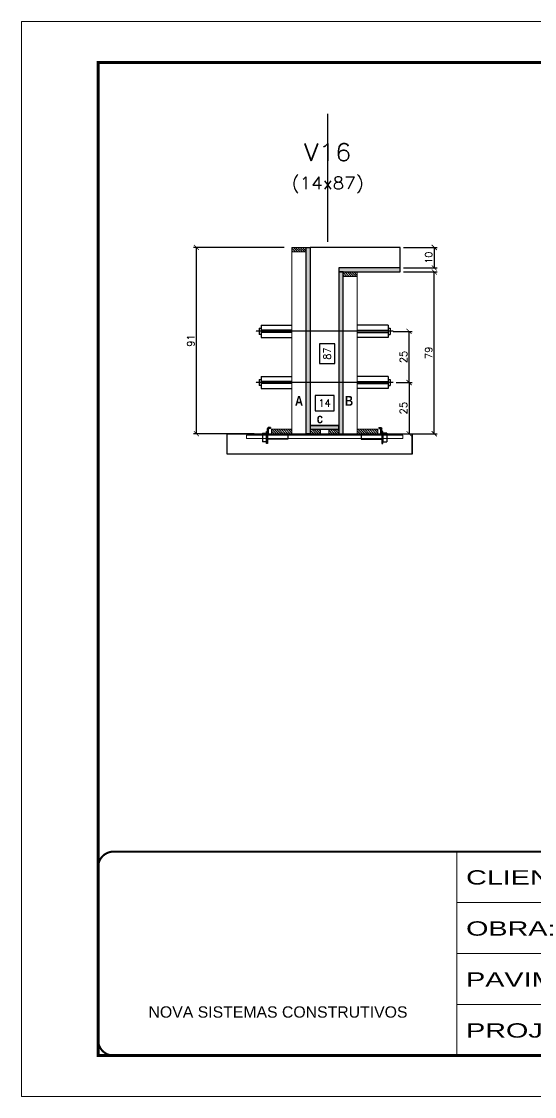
# Model space of a CAD drawing. Extents: x -10448 to -1189, y -11772 to 17235.
# Drawn here: x -7265 to -6763, y 10051 to 11101 of the extents above; entities that cross this region are included whole.
import ezdxf
from ezdxf.enums import TextEntityAlignment as Align

# ---------------------------------------------------------------- set-up
doc = ezdxf.new("R2010")
doc.units = 0
for name, pattern in [('CONTINUO', [0]), ('DASHED', [0.75, 0.5, -0.25]), ('HIDDEN', [0.375, 0.25, -0.125])]:
    doc.linetypes.add(name, pattern=pattern)
for name, color, linetype in [('barrote', 251, 'Continuous'), ('COTA', 241, 'Continuous'), ('Cota Seção (2x)', 4, 'Continuous'), ('detalhes', 4, 'Continuous'), ('Painéis', 200, 'Continuous'), ('presilha', 1, 'Continuous'), ('TENSOR', 3, 'Continuous'), ('Texto de Titulo', 7, 'Continuous'), ('Texto Qtd Sarr', 242, 'Continuous')]:
    doc.layers.add(name, color=color, linetype=linetype)
for name, color, linetype, lineweight in [('CONCRETO', 251, 'Continuous', 25), ('Folhas', 255, 'Continuous', 9), ('Hachura', 251, 'Continuous', 9), ('Madeira', 126, 'Continuous', 18), ('SARRAFO DE PRESSAO', 251, 'DASHED', 9), ('SCO-___-LAJ', 2, 'Continuous', 0), ('Texto Seção', 7, 'Continuous', 15)]:
    doc.layers.add(name, color=color, linetype=linetype, lineweight=lineweight)
doc.styles.add('ARIAL', font='arial.ttf')
doc.styles.add('Romans', font='romans.shx')
doc.styles.add('TECNICA', font='techb___.ttf', dxfattribs={"height": 10})
doc.styles.add('Tecnologia', font='')
doc.styles.get('Tecnologia').set_extended_font_data('Forgotten Futurist')
doc.dimstyles.new('Cota Seção (2x)', dxfattribs={"dimtxt": 7, "dimasz": 5, "dimexe": 3, "dimexo": 3, "dimgap": 2, "dimtad": 3, "dimdec": 1, "dimlfac": 0.5, "dimzin": 12, "dimdsep": 46, "dimtxsty": 'Romans', "dimblk": 'ARCHTICK', "dimcen": 0, "dimclrd": 4, "dimclre": 4, "dimclrt": 1, "dimadec": 1, "dimazin": 3, "dimtfac": 1, "dimtdec": 1, "dimtmove": 0, "dimatfit": 3, "dimldrblk": 'OBLIQUE', "dimfxl": 1, "dimtolj": 1, "dimtzin": 12, "dimarcsym": 0})
doc.dimstyles.new('Cota Seção interna', dxfattribs={"dimtxt": 7, "dimasz": 6, "dimexe": 0.18, "dimexo": 2, "dimgap": -4, "dimtad": 3, "dimdec": 1, "dimlfac": 0.5, "dimzin": 12, "dimdsep": 46, "dimtxsty": 'Romans', "dimblk": 'ARCHTICK', "dimcen": 0.09, "dimse1": 1, "dimse2": 1, "dimsd1": 1, "dimsd2": 1, "dimclrd": 180, "dimclre": 5, "dimclrt": 1, "dimadec": 0, "dimazin": 3, "dimtfac": 1, "dimtdec": 1, "dimtofl": 0, "dimtmove": 0, "dimatfit": 3, "dimldrblk": 'ARCHTICK', "dimfxl": 1, "dimtolj": 1, "dimtzin": 0, "dimarcsym": 0})
pattern_1 = [(315, (15940.2247, 2469.0314), (1.12253202, 1.12253202), [])]

# ---------------------------------------------------------------- blocks, each defined once
blk = doc.blocks.new('9999999999')
at = {"color": 30, "linetype": 'CONTINUO'}
for p, q in [((98564.6, 34230.2), (98564.6, 34429.4)), ((98564.6, 34379.6), (99584, 34379.6)), ((98564.6, 34329.8), (99488, 34329.8)), ((98564.6, 34280), (99488, 34280))]:
    blk.add_line(p, q, dxfattribs=at)
at = {"color": 30, "linetype": 'CONTINUO', "const_width": 2}
blk.add_lwpolyline([(99584, 34230.2), (99584, 34414.4, 0.414214), (99569, 34429.4), (98229, 34429.4, 0.414214), (98214, 34414.4), (98214, 34245.2, 0.414214), (98229, 34230.2), (99584, 34230.2)], format="xyb", dxfattribs=at)
at = {"layer": 'Folhas'}
blk.add_lwpolyline([(98139, 34190.2), (99624, 34190.2), (99624, 35240.2), (98139, 35240.2)], close=True, dxfattribs=at)
at = {"layer": 'Folhas', "color": 30, "const_width": 3}
blk.add_lwpolyline([(98214, 34230.2), (99584, 34230.2), (99584, 35200.2), (98214, 35200.2)], close=True, dxfattribs=at)
at = {"color": 7, "linetype": 'Continuous', "ltscale": 5, "style": 'ARIAL'}
blk.add_text('NOVA SISTEMAS CONSTRUTIVOS', height=11.059, dxfattribs=at).set_placement((98263.2, 34267.2))
at = {"layer": 'Folhas', "color": 7, "style": 'Tecnologia', "width": 1.5}
for s, p in [('CLIENTE:', (98573.7, 34397.2)), ('OBRA:', (98573.7, 34347.3)), ('PAVIMENTO:', (98573.7, 34297.5)), ('PROJETO:', (98573.7, 34247.7))]:
    blk.add_text(s, height=14, dxfattribs=at).set_placement(p)
blk = doc.blocks.new('_ArchTick')
at = {"color": 0, "linetype": 'ByBlock', "const_width": 0.15}
blk.add_lwpolyline([(-0.5, -0.5), (0.5, 0.5)], dxfattribs=at)
blk = doc.blocks.new('*D668')
at = {"layer": 'COTA', "color": 4, "lineweight": -2, "transparency": 16777216}
for p, q in [((-6891.4, 10856.7), (-6858.2, 10856.7)), ((-6861.2, 10698.7), (-6861.2, 10856.7)), ((-6909, 10698.7), (-6858.2, 10698.7))]:
    blk.add_line(p, q, dxfattribs=at)
at = {"layer": 'Defpoints', "color": 0, "transparency": 16777216}
for p in [(-6894.4, 10856.7), (-6861.2, 10856.7), (-6912, 10698.7)]:
    blk.add_point(p, dxfattribs=at)
at = {"layer": 'COTA', "color": 4, "lineweight": -2, "transparency": 16777216, "xscale": 5, "yscale": 5, "zscale": 5}
for p, rotation in [((-6861.2, 10856.7), 90), ((-6861.2, 10698.7), 270)]:
    blk.add_blockref('_ArchTick', p, dxfattribs=dict(at, rotation=rotation))
at = {"layer": 'COTA', "color": 1, "transparency": 16777216, "insert": (-6866.7, 10777.7), "char_height": 7, "attachment_point": 5, "rotation": 90, "style": 'Romans'}
blk.add_mtext('\\A1;79', dxfattribs=at)
blk = doc.blocks.new('_Oblique')
at = {"color": 0, "linetype": 'ByBlock', "lineweight": -2}
blk.add_line((-0.5, -0.5), (0.5, 0.5), dxfattribs=at)
blk = doc.blocks.new('*D669')
at = {"layer": 'COTA', "color": 4, "lineweight": -2, "transparency": 16777216}
for p, q in [((-6891.4, 10880.7), (-6858.2, 10880.7)), ((-6861.2, 10880.7), (-6861.2, 10860.7)), ((-6891.4, 10860.7), (-6858.2, 10860.7))]:
    blk.add_line(p, q, dxfattribs=at)
at = {"layer": 'Defpoints', "color": 0, "transparency": 16777216}
for p in [(-6894.4, 10880.7), (-6894.4, 10860.7), (-6861.2, 10860.7)]:
    blk.add_point(p, dxfattribs=at)
at = {"layer": 'COTA', "color": 4, "lineweight": -2, "transparency": 16777216, "xscale": 5, "yscale": 5, "zscale": 5}
for p, rotation in [((-6861.2, 10880.7), 90), ((-6861.2, 10860.7), 270)]:
    blk.add_blockref('_ArchTick', p, dxfattribs=dict(at, rotation=rotation))
at = {"layer": 'COTA', "color": 1, "transparency": 16777216, "insert": (-6866.7, 10870.7), "char_height": 7, "attachment_point": 5, "rotation": 90, "style": 'Romans'}
blk.add_mtext('\\A1;10', dxfattribs=at)
blk = doc.blocks.new('*D670')
at = {"layer": 'COTA', "color": 4, "lineweight": -2, "transparency": 16777216}
for p, q in [((-7007.8, 10880.7), (-7096.7, 10880.7)), ((-7093.7, 10698.7), (-7093.7, 10880.7)), ((-7037.4, 10698.7), (-7096.7, 10698.7))]:
    blk.add_line(p, q, dxfattribs=at)
at = {"layer": 'Defpoints', "color": 0, "transparency": 16777216}
for p in [(-7093.7, 10880.7), (-7004.8, 10880.7), (-7034.4, 10698.7)]:
    blk.add_point(p, dxfattribs=at)
at = {"layer": 'COTA', "color": 4, "lineweight": -2, "transparency": 16777216, "xscale": 5, "yscale": 5, "zscale": 5}
for p, rotation in [((-7093.7, 10880.7), 90), ((-7093.7, 10698.7), 270)]:
    blk.add_blockref('_ArchTick', p, dxfattribs=dict(at, rotation=rotation))
at = {"layer": 'COTA', "color": 1, "transparency": 16777216, "insert": (-7099.2, 10789.7), "char_height": 7, "attachment_point": 5, "rotation": 90, "style": 'Romans'}
blk.add_mtext('\\A1;91', dxfattribs=at)
blk = doc.blocks.new('*D671')
at = {"layer": 'Cota Seção (2x)', "color": 180, "lineweight": -2, "transparency": 16777216}
for p, q in [((-6958.4, 10786.6), (-6973.4, 10786.6)), ((-6973.4, 10786.6), (-6973.4, 10767.3)), ((-6958.4, 10767.3), (-6958.4, 10786.6)), ((-6973.4, 10767.3), (-6958.4, 10767.3))]:
    blk.add_line(p, q, dxfattribs=at)
at = {"layer": 'Defpoints', "color": 0, "transparency": 16777216}
for p in [(-6982.4, 10880.7), (-6954.4, 10880.7), (-6982.4, 10706.7)]:
    blk.add_point(p, dxfattribs=at)
at = {"layer": 'Cota Seção (2x)', "color": 1, "transparency": 16777216, "insert": (-6965.9, 10777), "char_height": 7, "attachment_point": 5, "rotation": 90, "style": 'Romans'}
blk.add_mtext('\\A1;87', dxfattribs=at)
blk = doc.blocks.new('PRESILHA METÁLICA 1')
at = {"layer": 'presilha'}
for p, q in [((7.5, 10.6), (7.5, 19.9)), ((12, 21), (8.6, 21)), ((9, 11.6), (9, 18.9)), ((12, 19.5), (9.6, 19.5)), ((12, 21), (12, 19.5)), ((0, 13), (6, 13)), ((0, 13), (0, 0)), ((6, 0), (0, 0)), ((6, 15.5), (7.5, 15.5)), ((6, -2.5), (6, 15.5)), ((6, 13), (6, 0)), ((7.5, 15.5), (7.5, -2.5)), ((37.5, 4.1), (7.5, 4.1)), ((37.5, 11), (9.6, 11)), ((37.5, 11), (37.5, 4.1)), ((7.5, -2.5), (6, -2.5))]:
    blk.add_line(p, q, dxfattribs=at)
for centre, radius, start, end in [((8.6, 19.9), 1.14, 90, 180), ((9.6, 18.9), 0.57, 90, 180), ((9.6, 11.6), 0.57, 180, 270)]:
    blk.add_arc(centre, radius, start, end, dxfattribs=at)
blk = doc.blocks.new('titulo1')
at = {"layer": 'Defpoints', "color": 252, "linetype": 'HIDDEN', "ltscale": 2}
blk.add_line((0, 0), (0, 125), dxfattribs=at)
at = {"layer": 'Defpoints', "style": 'Romans', "oblique": 15}
blk.add_attdef('FOLHA', text='', height=10, dxfattribs=at).set_placement((0, 15.6), align=Align.MIDDLE_CENTER)
at = {"layer": 'Texto Qtd Sarr', "color": 3, "style": 'Romans', "oblique": 15}
for tag, height, p in [('TITULO', 17, (0, 71.4)), ('SEÇÃO', 12, (0, 41.5))]:
    blk.add_attdef(tag, text='', height=height, dxfattribs=at).set_placement(p, align=Align.MIDDLE_CENTER)
blk = doc.blocks.new('*D689')
at = {"layer": 'Cota Seção (2x)', "color": 180, "lineweight": -2, "transparency": 16777216}
for p, q in [((-6959.1, 10736.1), (-6977.7, 10736.1)), ((-6977.7, 10736.1), (-6977.7, 10721.1)), ((-6959.1, 10721.1), (-6959.1, 10736.1)), ((-6977.7, 10721.1), (-6959.1, 10721.1))]:
    blk.add_line(p, q, dxfattribs=at)
at = {"layer": 'Defpoints', "color": 0, "transparency": 16777216}
for p in [(-6982.4, 10717.1), (-6982.4, 10706.7), (-6954.4, 10706.7)]:
    blk.add_point(p, dxfattribs=at)
at = {"layer": 'Cota Seção (2x)', "color": 1, "transparency": 16777216, "insert": (-6968.4, 10728.6), "char_height": 7, "attachment_point": 5, "style": 'Romans'}
blk.add_mtext('\\A1;14', dxfattribs=at)
blk = doc.blocks.new('*D696')
at = {"layer": 'COTA', "color": 4, "lineweight": -2, "transparency": 16777216}
for p, q in [((-6898.4, 10748.7), (-6882.8, 10748.7)), ((-6885.8, 10748.7), (-6885.8, 10698.7)), ((-6913.4, 10698.7), (-6882.8, 10698.7))]:
    blk.add_line(p, q, dxfattribs=at)
at = {"layer": 'Defpoints', "color": 0, "transparency": 16777216}
for p in [(-6901.4, 10748.7), (-6916.4, 10698.7), (-6885.8, 10698.7)]:
    blk.add_point(p, dxfattribs=at)
at = {"layer": 'COTA', "color": 4, "lineweight": -2, "transparency": 16777216, "xscale": 5, "yscale": 5, "zscale": 5}
for p, rotation in [((-6885.8, 10748.7), 90), ((-6885.8, 10698.7), 270)]:
    blk.add_blockref('_ArchTick', p, dxfattribs=dict(at, rotation=rotation))
at = {"layer": 'COTA', "color": 1, "transparency": 16777216, "insert": (-6891.3, 10723.7), "char_height": 7, "attachment_point": 5, "rotation": 90, "style": 'Romans'}
blk.add_mtext('\\A1;25', dxfattribs=at)
blk = doc.blocks.new('*D697')
at = {"layer": 'COTA', "color": 4, "lineweight": -2, "transparency": 16777216}
for p, q in [((-6901.4, 10798.7), (-6882.8, 10798.7)), ((-6885.8, 10748.7), (-6885.8, 10798.7)), ((-6898.4, 10748.7), (-6882.8, 10748.7))]:
    blk.add_line(p, q, dxfattribs=at)
at = {"layer": 'Defpoints', "color": 0, "transparency": 16777216}
for p in [(-6904.4, 10798.7), (-6885.8, 10798.7), (-6901.4, 10748.7)]:
    blk.add_point(p, dxfattribs=at)
at = {"layer": 'COTA', "color": 4, "lineweight": -2, "transparency": 16777216, "xscale": 5, "yscale": 5, "zscale": 5}
for p, rotation in [((-6885.8, 10798.7), 90), ((-6885.8, 10748.7), 270)]:
    blk.add_blockref('_ArchTick', p, dxfattribs=dict(at, rotation=rotation))
at = {"layer": 'COTA', "color": 1, "transparency": 16777216, "insert": (-6891.3, 10773.7), "char_height": 7, "attachment_point": 5, "rotation": 90, "style": 'Romans'}
blk.add_mtext('\\A1;25', dxfattribs=at)

msp = doc.modelspace()

# ---------------------------------------------------------------- hatches: boundary and pattern name
at = {"layer": 'Hachura'}
h = msp.add_hatch(dxfattribs=at)
h.set_pattern_fill('ANSI31', color=256, scale=0.5, angle=270, style=0)
h.set_pattern_definition([(315, (15958.2247, 2646.6314), (1.12253202, 1.12253202), [])])
h.paths.add_polyline_path([(-6986.4, 10876.28), (-6986.4, 10880.68), (-7000.4, 10880.68), (-7000.4, 10876.28)])
h = msp.add_hatch(color=256, dxfattribs=at)
h.dxf.hatch_style = 1
h.paths.add_polyline_path([(-6986.4, 10880.68), (-6982.4, 10880.68), (-6982.4, 10698.68), (-6986.4, 10698.68)])
h = msp.add_hatch(color=256, dxfattribs=at)
h.dxf.hatch_style = 1
h.paths.add_polyline_path([(-6894.4, 10856.68), (-6894.4, 10860.68), (-6954.4, 10860.68), (-6954.4, 10856.68)])
h = msp.add_hatch(color=256, dxfattribs=at)
h.dxf.hatch_style = 1
h.paths.add_polyline_path([(-6950.4, 10856.68), (-6954.4, 10856.68), (-6954.4, 10698.68), (-6950.4, 10698.68)])
h = msp.add_hatch(dxfattribs=at)
h.set_pattern_fill('ANSI31', color=256, scale=0.5, angle=270, style=0)
h.set_pattern_definition([(315, (15977.0247, 2622.6314), (1.12253202, 1.12253202), [])])
h.paths.add_polyline_path([(-6950.4, 10852.28), (-6950.4, 10856.68), (-6936.4, 10856.68), (-6936.4, 10852.28)])
h = msp.add_hatch(dxfattribs=at)
h.set_pattern_fill('ANSI31', color=256, scale=0.5, angle=270, style=0)
h.set_pattern_definition([(315, (15964.2247, 2469.0314), (1.12253202, 1.12253202), [])])
h.paths.add_polyline_path([(-7020.4, 10698.68), (-7020.4, 10703.08), (-7000.4, 10703.08), (-7000.4, 10698.68)])
h = msp.add_hatch(color=256, dxfattribs=at)
h.dxf.hatch_style = 1
h.paths.add_polyline_path([(-6954.4, 10703.08), (-6954.4, 10706.68), (-6982.4, 10706.68), (-6982.4, 10703.08)])
h = msp.add_hatch(dxfattribs=at)
h.set_pattern_fill('ANSI31', color=256, scale=0.5, angle=270, style=0)
h.set_pattern_definition(pattern_1)
h.paths.add_polyline_path([(-6972.4, 10698.68), (-6972.4, 10703.08), (-6982.4, 10703.08), (-6982.4, 10698.68)])
h = msp.add_hatch(dxfattribs=at)
h.set_pattern_fill('ANSI31', color=256, scale=0.5, angle=270, style=0)
h.set_pattern_definition(pattern_1)
h.paths.add_polyline_path([(-6964.4, 10698.68), (-6964.4, 10703.08), (-6954.4, 10703.08), (-6954.4, 10698.68)])
h = msp.add_hatch(dxfattribs=at)
h.set_pattern_fill('ANSI31', color=256, scale=0.5, angle=270, style=0)
h.set_pattern_definition([(315, (15974.2247, 2469.0314), (1.12253202, 1.12253202), [])])
h.paths.add_polyline_path([(-6916.4, 10698.68), (-6916.4, 10703.08), (-6936.4, 10703.08), (-6936.4, 10698.68)])

# ---------------------------------------------------------------- linework, layer by layer
at = {"ltscale": 3}
for p, q in [((-7030.4, 10804.73), (-7030.4, 10792.73)), ((-7030.4, 10804.73), (-7000.4, 10804.73)), ((-6906.4, 10804.73), (-6936.4, 10804.73)), ((-6906.4, 10804.73), (-6906.4, 10792.73)), ((-7032.4, 10801.73), (-7032.4, 10795.73)), ((-7032.4, 10801.73), (-7030.4, 10801.73)), ((-7030.4, 10795.73), (-7032.4, 10795.73)), ((-7000.4, 10799.73), (-7030.4, 10799.73)), ((-7000.4, 10797.73), (-7030.4, 10797.73)), ((-6936.4, 10799.73), (-6906.4, 10799.73)), ((-6936.4, 10797.73), (-6906.4, 10797.73)), ((-6906.4, 10801.73), (-6904.4, 10801.73)), ((-6906.4, 10795.73), (-6904.4, 10795.73)), ((-6904.4, 10801.73), (-6904.4, 10795.73)), ((-7030.4, 10792.73), (-7000.4, 10792.73)), ((-6906.4, 10792.73), (-6936.4, 10792.73)), ((-7030.4, 10754.73), (-7030.4, 10742.73)), ((-7030.4, 10754.73), (-7000.4, 10754.73)), ((-6906.4, 10754.73), (-6936.4, 10754.73)), ((-6906.4, 10754.73), (-6906.4, 10742.73)), ((-7032.4, 10751.73), (-7032.4, 10745.73)), ((-7032.4, 10751.73), (-7030.4, 10751.73)), ((-7030.4, 10745.73), (-7032.4, 10745.73)), ((-7000.4, 10749.73), (-7030.4, 10749.73)), ((-7000.4, 10747.73), (-7030.4, 10747.73)), ((-7030.4, 10742.73), (-7000.4, 10742.73)), ((-6936.4, 10749.73), (-6906.4, 10749.73)), ((-6936.4, 10747.73), (-6906.4, 10747.73)), ((-6906.4, 10742.73), (-6936.4, 10742.73)), ((-6906.4, 10751.73), (-6904.4, 10751.73)), ((-6906.4, 10745.73), (-6904.4, 10745.73)), ((-6904.4, 10751.73), (-6904.4, 10745.73))]:
    msp.add_line(p, q, dxfattribs=at)
at = {"layer": 'barrote'}
msp.add_lwpolyline([(-6882.94, 10678.68), (-7063.72, 10678.68), (-7063.72, 10698.68), (-6882.94, 10698.68)], close=True, dxfattribs=at)
at = {"layer": 'CONCRETO'}
for p, q in [((-6982.4, 10880.68), (-6982.4, 10706.68)), ((-6954.4, 10880.68), (-6982.4, 10880.68)), ((-6894.4, 10880.68), (-6954.4, 10880.68)), ((-6894.4, 10860.68), (-6894.4, 10880.68)), ((-6894.4, 10860.68), (-6954.4, 10860.68)), ((-6954.4, 10860.68), (-6954.4, 10706.68)), ((-6982.4, 10706.68), (-6954.4, 10706.68)), ((-7000.4, 10698.68), (-7000.4, 10698.68)), ((-6982.4, 10698.68), (-6982.4, 10698.68)), ((-6936.4, 10698.68), (-6936.4, 10698.68))]:
    msp.add_line(p, q, dxfattribs=at)
at = {"layer": 'detalhes', "color": 250}
msp.add_line((-6882.94, 10678.68), (-6882.94, 10698.68), dxfattribs=at)
at = {"layer": 'Madeira'}
for points in [[(-6986.4, 10876.28), (-6986.4, 10880.68), (-7000.4, 10880.68), (-7000.4, 10876.28)], [(-6986.4, 10880.68), (-7000.4, 10880.68), (-7000.4, 10698.68), (-6986.4, 10698.68)], [(-6950.4, 10852.28), (-6950.4, 10856.68), (-6936.4, 10856.68), (-6936.4, 10852.28)], [(-6950.4, 10856.68), (-6936.4, 10856.68), (-6936.4, 10698.68), (-6950.4, 10698.68)], [(-7020.4, 10698.68), (-7020.4, 10703.08), (-7000.4, 10703.08), (-7000.4, 10698.68)], [(-6972.4, 10698.68), (-6972.4, 10703.08), (-6982.4, 10703.08), (-6982.4, 10698.68)], [(-6964.4, 10698.68), (-6964.4, 10703.08), (-6954.4, 10703.08), (-6954.4, 10698.68)], [(-6916.4, 10698.68), (-6916.4, 10703.08), (-6936.4, 10703.08), (-6936.4, 10698.68)]]:
    msp.add_lwpolyline(points, close=True, dxfattribs=at)
at = {"layer": 'Painéis'}
for points in [[(-6986.4, 10880.68), (-6982.4, 10880.68), (-6982.4, 10698.68), (-6986.4, 10698.68)], [(-6894.4, 10856.68), (-6894.4, 10860.68), (-6954.4, 10860.68), (-6954.4, 10856.68)], [(-6950.4, 10856.68), (-6954.4, 10856.68), (-6954.4, 10698.68), (-6950.4, 10698.68)], [(-6954.4, 10703.08), (-6954.4, 10706.68), (-6982.4, 10706.68), (-6982.4, 10703.08)]]:
    msp.add_lwpolyline(points, close=True, dxfattribs=at)
at = {"layer": 'SCO-___-LAJ', "color": 1}
msp.add_lwpolyline([(-6891.94, 10697.34), (-7044.85, 10697.34), (-7044.85, 10694.14), (-6891.94, 10694.14)], close=True, dxfattribs=at)
at = {"layer": 'TENSOR', "linetype": 'HIDDEN', "ltscale": 0.5}
for p, q in [((-6901.4, 10798.73), (-7035.7, 10798.73)), ((-6901.4, 10748.73), (-7035.7, 10748.73))]:
    msp.add_line(p, q, dxfattribs=at)

# ---------------------------------------------------------------- block references
at = {"layer": 'presilha', "yscale": 0.6666666666666666, "zscale": 0.6666666666666666}
for p, xscale in [((-7029.26, 10690.71), 0.6666666666666666), ((-6907.53, 10690.71), -0.6666666666666666)]:
    msp.add_blockref('PRESILHA METÁLICA 1', p, dxfattribs=dict(at, xscale=xscale))
at = {"layer": 'SARRAFO DE PRESSAO', "color": 6, "linetype": 'ByBlock'}
msp.add_blockref('9999999999', (-105403.76, -24138.85), dxfattribs=at)
at = {"layer": 'Texto Seção'}
ref = msp.add_blockref('titulo1', (-6965.39, 10886.15), dxfattribs=at)
ref.add_attrib('TITULO', 'V16', dxfattribs={"layer": 'Texto de Titulo', "color": 7, "height": 17, "style": 'Romans', "width": 1.1}).set_placement((-6965.39, 10973.65), align=Align.MIDDLE_CENTER)
ref.add_attrib('SEÇÃO', '(14x87)', dxfattribs={"layer": 'Texto de Titulo', "color": 7, "height": 12, "style": 'Romans', "width": 1.1}).set_placement((-6965.39, 10943.65), align=Align.MIDDLE_CENTER)

# ---------------------------------------------------------------- texts
at = {"layer": 'detalhes', "style": 'TECNICA'}
for s, p in [('A', (-6997.4, 10726)), ('B', (-6948.46, 10726.01)), ('c', (-6976.1, 10708.91))]:
    msp.add_text(s, height=9.6, dxfattribs=at).set_placement(p)

# ---------------------------------------------------------------- dimensions: what is measured, and where the dimension line sits
at = {"layer": 'COTA'}
for base, p1, p2, picture, middle in [((-7093.67, 10880.68), (-7034.4, 10698.68), (-7004.8, 10880.68), '*D670', (-7099.17, 10789.68)), ((-6861.19, 10860.68), (-6894.4, 10880.68), (-6894.4, 10860.68), '*D669', (-6866.69, 10870.68)), ((-6861.19, 10856.68), (-6912, 10698.68), (-6894.4, 10856.68), '*D668', (-6866.69, 10777.68)), ((-6885.84, 10798.73), (-6901.4, 10748.73), (-6904.4, 10798.73), '*D697', (-6891.34, 10773.73)), ((-6885.84, 10698.68), (-6901.4, 10748.73), (-6916.4, 10698.68), '*D696', (-6891.34, 10723.7))]:
    dim = msp.add_linear_dim(base=base, p1=p1, p2=p2, angle=90, dimstyle='Cota Seção (2x)', dxfattribs=at)
    dim.commit()
    dim.dimension.update_dxf_attribs({"geometry": picture, "text_midpoint": middle})
at = {"layer": 'Cota Seção (2x)'}
dim = msp.add_linear_dim(base=(-6954.4, 10880.68), p1=(-6982.4, 10706.68), p2=(-6982.4, 10880.68), angle=90, dimstyle='Cota Seção interna', dxfattribs=at)
dim.commit()
dim.dimension.update_dxf_attribs({"geometry": '*D671', "text_midpoint": (-6954.4, 10776.95), "dimtype": 160})
dim = msp.add_linear_dim(base=(-6982.4, 10717.1), p1=(-6954.4, 10706.68), p2=(-6982.4, 10706.68), angle=180, dimstyle='Cota Seção interna', dxfattribs=at)
dim.commit()
dim.dimension.update_dxf_attribs({"geometry": '*D689', "text_midpoint": (-6968.4, 10728.6)})

doc.saveas('drawing.dxf')
